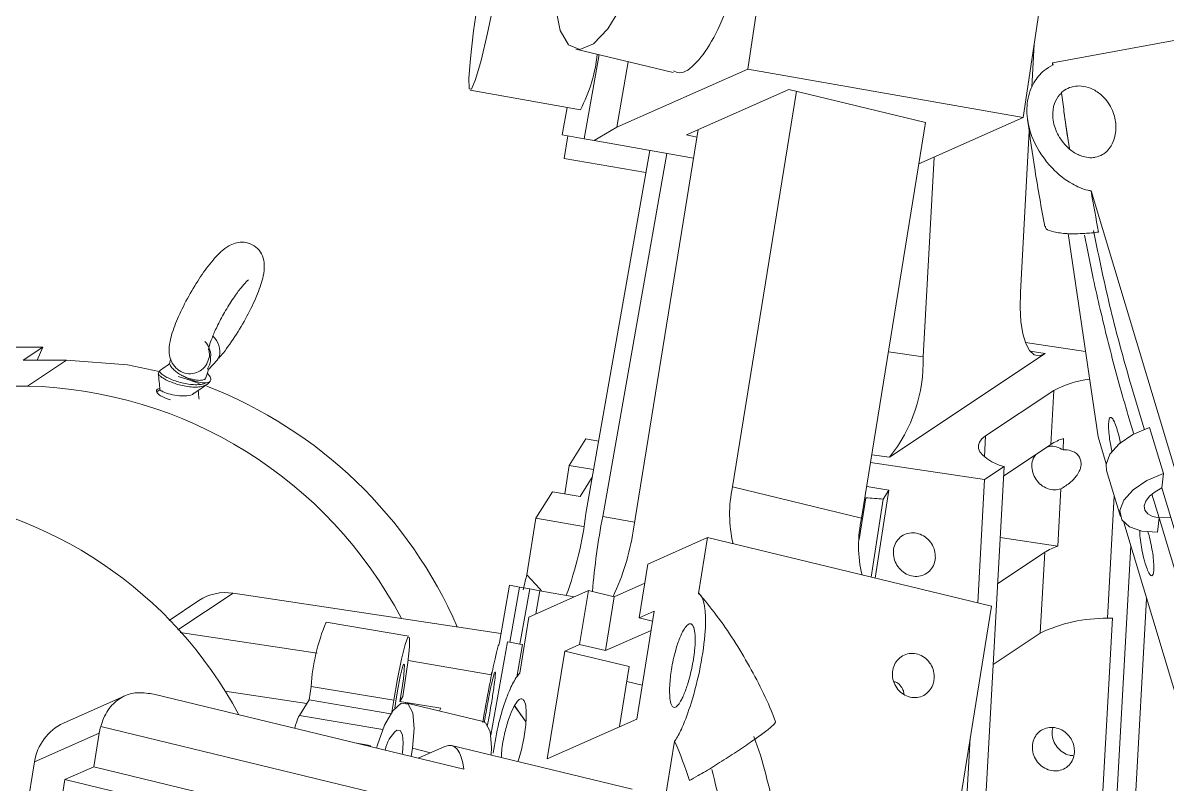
# Model space of a CAD drawing. Header units: millimetres. Extents: x 0 to 1189, y 0 to 841.
# Drawn here: x 925.43 to 933.61, y 546.63 to 552.07 of the extents above; entities that cross this region are included whole.
import ezdxf

# ---------------------------------------------------------------- set-up
doc = ezdxf.new("R2010")
doc.units = ezdxf.units.MM
doc.layers.get('0').update_dxf_attribs({"lineweight": 18})

msp = doc.modelspace()

# ---------------------------------------------------------------- linework, layer by layer
at = {"color": 7, "linetype": 'Continuous', "lineweight": 15}
for p, q in [((932.7875, 551.7818), (934.9361, 552.1789)), ((929.3833, 551.8811), (930.0765, 551.7133)), ((932.6559, 551.9162), (932.6389, 551.61)), ((932.7875, 551.7818), (932.7858, 551.7651)), ((932.7914, 551.7688), (932.7875, 551.7818)), ((930.6113, 551.7383), (929.6755, 551.3225)), ((932.5773, 551.3917), (930.6113, 551.7383)), ((928.628, 551.5864), (929.4144, 551.4477)), ((930.9034, 551.5934), (930.1725, 551.2686)), ((930.9588, 551.58), (930.5014, 548.7539)), ((931.8806, 551.3569), (930.9034, 551.5934)), ((932.8512, 551.57), (932.8517, 551.568)), ((929.3192, 551.4645), (929.2834, 551.2677)), ((932.869, 551.4349), (932.8979, 551.2306)), ((931.8806, 551.3569), (931.4233, 548.5308)), ((931.8327, 551.0608), (932.5773, 551.3917)), ((929.2834, 551.2677), (929.4427, 551.2396)), ((929.6755, 551.3225), (929.5134, 551.2271)), ((930.2557, 551.3056), (929.7918, 548.4385)), ((930.1725, 551.2686), (930.2468, 551.2506)), ((932.6214, 551.2942), (932.5577, 550.1454)), ((929.2983, 551.0987), (929.3247, 551.2604)), ((929.5134, 551.2271), (929.4427, 551.2396)), ((930.2228, 551.1021), (929.5134, 551.2271)), ((932.8979, 551.2306), (932.8979, 551.2304)), ((929.9111, 551.157), (929.4538, 548.5639)), ((930.0314, 551.1358), (929.5741, 548.5427)), ((931.9418, 551.1093), (931.8626, 549.6817)), ((929.8833, 550.9996), (929.2983, 551.0987)), ((933.9719, 547.8432), (933.0621, 550.8684)), ((932.8993, 550.563), (933.1123, 549.1105)), ((923.8798, 549.7517), (925.5743, 549.7524)), ((925.5743, 549.7524), (925.4353, 549.6596)), ((925.5743, 549.7524), (925.5348, 549.6597)), ((932.5933, 549.785), (933.0229, 549.7203)), ((925.4353, 549.6596), (925.744, 549.6597)), ((925.466, 549.4743), (925.744, 549.6597)), ((926.7598, 549.5952), (926.8194, 549.6592)), ((926.8194, 549.6592), (926.8361, 549.6866)), ((931.6221, 548.9651), (932.7342, 549.707)), ((926.4086, 549.5825), (926.4007, 549.5657)), ((925.1573, 549.4742), (925.466, 549.4743)), ((933.444, 549.1618), (933.3418, 549.5016)), ((926.4119, 549.4478), (926.3893, 549.4324)), ((932.7959, 549.4419), (932.3093, 549.1174)), ((932.7959, 549.4419), (932.7745, 549.0569)), ((926.4778, 549.3774), (926.4868, 549.3748)), ((933.3257, 549.2718), (933.368, 549.1311)), ((933.4807, 549.1782), (933.5794, 548.8499)), ((929.3352, 548.9073), (929.4546, 549.096)), ((929.4546, 549.096), (929.545, 549.0807)), ((932.8621, 549.0179), (932.8666, 549.0999)), ((933.1699, 548.9189), (933.1123, 549.1105)), ((932.7745, 549.0569), (932.4368, 548.8316)), ((929.3352, 548.9073), (929.3034, 548.7037)), ((929.5092, 548.8778), (929.3352, 548.9073)), ((932.3015, 548.806), (931.4877, 548.9285)), ((932.4405, 548.8987), (932.163, 543.8937)), ((932.4405, 548.8987), (932.3015, 548.806)), ((929.4125, 548.6852), (929.4995, 548.8227)), ((933.1734, 548.8706), (933.2721, 548.5424)), ((933.569, 548.7461), (933.5794, 548.8499)), ((930.5014, 548.7539), (931.4233, 548.5308)), ((931.4598, 548.7564), (931.6179, 548.7296)), ((932.3015, 548.806), (932.2527, 547.9251)), ((932.8239, 548.3299), (932.8466, 548.7392)), ((933.9391, 547.5152), (933.569, 548.7461)), ((929.0964, 548.5298), (929.2158, 548.7185)), ((929.2158, 548.7185), (929.4125, 548.6852)), ((931.5781, 548.6667), (931.491, 548.1095)), ((931.6179, 548.7296), (931.5199, 548.1025)), ((931.6179, 548.7296), (931.5781, 548.6667)), ((929.0964, 548.5298), (929.0331, 548.125)), ((929.4372, 548.4721), (929.0964, 548.5298)), ((933.8032, 546.8129), (933.2958, 548.5002)), ((933.5374, 548.4294), (933.5477, 548.5333)), ((933.5477, 548.5333), (933.8685, 547.4666)), ((930.3231, 548.3921), (929.8974, 548.2029)), ((930.3231, 548.3921), (930.2584, 547.9921)), ((932.3513, 547.9013), (930.3231, 548.3921)), ((932.8239, 548.3299), (932.4124, 548.3919)), ((933.3462, 548.3328), (933.136, 544.5429)), ((932.3941, 548.0617), (932.7318, 548.2869)), ((932.7318, 548.2869), (932.6998, 547.7095)), ((929.8974, 548.2029), (929.8351, 547.8181)), ((928.8361, 547.6412), (928.9083, 548.0508)), ((928.9805, 548.0381), (928.9083, 548.0508)), ((928.9805, 548.0381), (928.911, 547.6442)), ((929.0527, 548.0254), (928.9805, 548.0381)), ((929.0527, 548.0254), (928.9832, 547.6314)), ((929.4716, 548.0137), (929.0458, 547.8245)), ((929.1249, 548.0126), (929.0527, 548.0254)), ((929.1249, 548.0126), (929.0956, 547.8466)), ((929.3714, 547.9692), (929.1249, 548.0126)), ((929.4716, 548.0137), (929.4093, 547.6289)), ((929.6559, 547.9691), (929.4716, 548.0137)), ((929.8753, 548.0665), (929.6559, 547.9691)), ((926.69, 547.9422), (926.4768, 547.7999)), ((926.9334, 547.9944), (928.8476, 547.7062)), ((929.6559, 547.9691), (929.5937, 547.5843)), ((933.4592, 547.9569), (933.2908, 544.9205)), ((929.817, 547.0959), (929.9415, 547.8654)), ((929.8351, 547.8181), (929.9415, 547.8654)), ((932.3513, 547.9013), (931.5879, 543.1838)), ((928.1887, 547.6866), (927.5987, 547.7865)), ((928.981, 547.4244), (929.0458, 547.8245)), ((929.9302, 547.7951), (929.8351, 547.8181)), ((930.2207, 547.759), (930.2203, 547.7567)), ((933.0339, 544.5441), (933.2154, 547.8165)), ((926.5569, 547.7138), (927.5347, 547.5666)), ((929.5937, 547.5843), (929.9195, 547.7291)), ((932.6998, 547.7095), (932.3621, 547.4842)), ((928.893, 547.6474), (928.7753, 546.9796)), ((928.893, 547.6474), (928.911, 547.6442)), ((928.911, 547.6442), (928.9832, 547.6314)), ((928.9601, 547.3949), (929.0013, 547.6283)), ((928.9832, 547.6314), (929.0013, 547.6283)), ((929.3029, 547.5816), (929.4093, 547.6289)), ((929.4093, 547.6289), (929.5937, 547.5843)), ((928.1836, 547.5127), (928.7809, 547.4115)), ((929.3029, 547.5816), (929.1783, 546.812)), ((929.7638, 547.4701), (929.3029, 547.5816)), ((928.7764, 547.4123), (928.7825, 547.4327)), ((928.794, 547.4027), (928.8017, 547.4272)), ((929.6944, 547.0414), (929.7638, 547.4701)), ((928.1617, 547.3551), (928.1465, 547.2578)), ((928.794, 547.4027), (928.7936, 547.4003)), ((929.7467, 547.3646), (929.8562, 547.3381)), ((926.3687, 547.2729), (928.5812, 546.7374)), ((927.4769, 547.2319), (927.4921, 547.3292)), ((928.0821, 547.2293), (927.4921, 547.3292)), ((926.16, 547.2608), (925.7228, 547.0665)), ((927.4072, 547.1218), (927.4769, 547.2319)), ((928.0605, 547.1331), (927.4769, 547.2319)), ((928.069, 547.1456), (928.0821, 547.2293)), ((928.1465, 547.2578), (928.1239, 547.2221)), ((928.1239, 547.2221), (928.4189, 547.1722)), ((928.7197, 547.0783), (928.1666, 547.2122)), ((928.9433, 547.1914), (928.943, 547.1891)), ((928.9433, 547.1914), (929.0252, 547.0764)), ((928.4074, 547.1539), (928.4189, 547.1722)), ((929.8574, 546.1057), (925.9883, 547.0422)), ((929.1783, 546.812), (929.817, 547.0959)), ((925.9777, 546.9952), (925.5165, 546.7902)), ((925.9388, 546.7543), (925.9777, 546.9952)), ((930.0876, 546.9366), (929.5137, 543.39)), ((930.7001, 546.8376), (930.6538, 546.9717)), ((932.1992, 546.9616), (932.0398, 544.0859)), ((927.9122, 546.9064), (927.8044, 546.9254)), ((927.9155, 546.8985), (927.9122, 546.9064)), ((928.205, 546.8285), (928.2144, 546.8865)), ((928.4472, 546.9007), (928.2566, 546.816)), ((929.7856, 546.5943), (928.495, 546.9067)), ((925.2363, 545.0587), (925.5165, 546.7902)), ((925.733, 546.6628), (925.9388, 546.7543)), ((925.9388, 546.7543), (927.6126, 546.3492)), ((925.733, 546.6628), (925.4917, 545.1722)), ((925.733, 546.6628), (926.2333, 546.5417))]:
    msp.add_line(p, q, dxfattribs=at)
at = {"color": 8, "linetype": 'Continuous', "lineweight": 15}
for p, q in [((929.4427, 551.2396), (929.5481, 551.8412)), ((929.7568, 551.7907), (929.6755, 551.3225)), ((932.8979, 551.2304), (932.9078, 551.1711)), ((931.6156, 549.7189), (931.8626, 549.6817)), ((932.6268, 549.7231), (932.7342, 549.707)), ((932.3093, 549.1174), (932.3011, 548.9682)), ((931.6221, 548.9651), (931.4967, 548.984)), ((931.4524, 548.6751), (931.406, 548.3784)), ((933.2276, 548.6904), (933.179, 547.8151)), ((933.497, 548.702), (933.5477, 548.5333)), ((929.5741, 548.5427), (929.8021, 548.5025)), ((926.9334, 547.9944), (926.5403, 547.7322)), ((927.4602, 547.2056), (926.8751, 547.2937)), ((927.4072, 547.1218), (928.0031, 547.0209)), ((928.3445, 546.855), (928.2144, 546.8865))]:
    msp.add_line(p, q, dxfattribs=at)
at = {"color": 7, "linetype": 'Continuous', "lineweight": 15}
for points in [[(932.5773, 551.3917), (933.2837, 556.1039), (933.8387, 559.8064)], [(930.6113, 551.7383), (931.021, 554.4715), (931.343, 556.6189)], [(929.3954, 553.2157), (929.4705, 553.4058), (929.5726, 553.602), (929.6781, 553.7425), (929.7792, 553.8172), (929.8684, 553.8203), (929.939, 553.7517), (929.9859, 553.6164), (930.0055, 553.4245), (929.9964, 553.1903), (929.9593, 552.931), (929.8969, 552.666), (929.8139, 552.4148), (929.7164, 552.1961), (929.6116, 552.0262), (929.5074, 551.9176), (929.4113, 551.8783), (929.3307, 551.9114), (929.2714, 552.0143), (929.2378, 552.1794), (929.2325, 552.3945), (929.2542, 552.6326)], [(928.6922, 552.2858), (928.6868, 552.2514), (928.6524, 552.0119), (928.629, 551.8139), (928.6184, 551.6721), (928.6214, 551.597), (928.6378, 551.5941), (928.6663, 551.6637), (928.7049, 551.8005), (928.7507, 551.9946), (928.8002, 552.2314), (928.8498, 552.4934), (928.8893, 552.7209)], [(932.7342, 549.707), (932.6941, 549.6909), (932.6568, 549.6977), (932.6237, 549.727), (932.5961, 549.7778), (932.575, 549.848), (932.5613, 549.935), (932.5554, 550.0354), (932.5577, 550.1454)], [(925.744, 549.6597), (926.1799, 549.6249), (926.4065, 549.579)], [(926.5416, 549.5424), (926.6114, 549.5207), (926.6924, 549.4931)], [(933.4807, 549.1782), (933.3617, 549.1278), (933.2637, 549.0622), (933.1972, 548.9884), (933.1694, 548.9143), (933.1734, 548.8706)], [(932.3093, 549.1174), (932.2831, 549.0963), (932.2657, 549.0741), (932.2576, 549.0512), (932.2587, 549.0276), (932.269, 549.0037), (932.2884, 548.9798), (932.3167, 548.9561), (932.3536, 548.9329)], [(933.5794, 548.8499), (933.4604, 548.7996), (933.3624, 548.734), (933.2959, 548.6602), (933.2681, 548.586), (933.2819, 548.5196), (933.3359, 548.468), (933.4242, 548.4369), (933.5374, 548.4294)], [(933.5477, 548.5333), (933.5018, 548.5432), (933.4674, 548.5617), (933.447, 548.5873), (933.4422, 548.6182), (933.4535, 548.6521), (933.4798, 548.6864), (933.5193, 548.7185), (933.569, 548.7461)], [(929.0331, 548.125), (929.124, 548.0263), (929.138, 548.0103)], [(928.0821, 547.2293), (928.1084, 547.3831), (928.1368, 547.5231), (928.1629, 547.6279), (928.1828, 547.6816), (928.1934, 547.676), (928.1931, 547.612), (928.1819, 547.4994), (928.1617, 547.3551)], [(928.1239, 547.2221), (928.1385, 547.3032), (928.1502, 547.3823), (928.157, 547.4459), (928.1578, 547.4829), (928.1523, 547.4869), (928.1416, 547.4573), (928.1275, 547.3991), (928.1124, 547.3225), (928.0989, 547.2406), (928.0899, 547.1723)], [(928.2144, 546.8865), (928.2274, 547.029), (928.2169, 547.1401), (928.1843, 547.2031), (928.1348, 547.2082), (928.0757, 547.1548), (928.0162, 547.0509), (927.9652, 546.9124), (927.9583, 546.8882)], [(928.778, 546.8382), (928.7806, 546.8951), (928.77, 547.0062), (928.7375, 547.0692), (928.7197, 547.0783)], [(928.1036, 547.0158), (928.1284, 547.0132), (928.1447, 546.9818), (928.15, 546.9262), (928.1435, 546.855), (928.1415, 546.8438)], [(928.5812, 546.7374), (928.5739, 546.7833), (928.5635, 546.8228), (928.5501, 546.8553), (928.534, 546.8803), (928.5154, 546.8976), (928.4946, 546.9068), (928.4717, 546.9078), (928.4472, 546.9007)]]:
    msp.add_lwpolyline(points, dxfattribs=at)
at = {"color": 8, "linetype": 'Continuous', "lineweight": 15}
for points in [[(926.7467, 549.6327), (926.7644, 549.6843), (926.7629, 549.7312)], [(933.5477, 548.5333), (933.6297, 548.5359), (933.6321, 548.5362)]]:
    msp.add_lwpolyline(points, dxfattribs=at)
at = {"color": 7, "linetype": 'Continuous', "lineweight": 15}
for centre, radius, start, end in [((928.4868, 551.9451), 1.0525, 331.79745, 354.51753), ((946.5629, 553.2744), 13.8169, 187.09406, 187.65074), ((947.123, 553.349), 14.382, 187.64836, 188.47049), ((945.2596, 552.9673), 12.3768, 189.76356, 191.1524), ((930.7676, 549.6506), 1.0955, 321.26216, 1.62735), ((925.3858, 546.3671), 3.1082, 27.72636, 88.52205), ((926.7416, 549.5343), 0.0378, 272.30525, 335.10377), ((925.5805, 546.47), 3.2217, 23.47245, 68.7695), ((933.1453, 548.794), 0.7362, 97.31175, 118.34107), ((932.9899, 548.7154), 0.4037, 107.77383, 122.23641), ((932.5524, 549.3106), 0.4268, 242.24765, 254.80702), ((931.402, 548.5591), 0.9214, 167.79226, 193.23608), ((924.3251, 545.7131), 3.0028, 28.07364, 84.05289), ((931.4066, 547.0378), 1.6379, 83.9879, 88.39765), ((926.9821, 548.848), 2.4879, 339.56625, 353.44374), ((934.6308, 547.5768), 5.1481, 169.18656, 175.21079), ((932.2801, 548.3356), 0.8787, 167.16256, 193.86578), ((928.1355, 548.6908), 1.6753, 334.55064, 351.33907), ((932.9465, 547.9468), 0.4022, 107.74451, 122.2629), ((926.8788, 547.6556), 0.3432, 80.85464, 123.37723), ((928.8501, 547.2538), 1.3601, 156.93955, 176.81904), ((933.1664, 546.7325), 1.0827, 89.33409, 115.53151), ((933.246, 546.5655), 1.2514, 91.40232, 93.06783), ((926.579, 545.3776), 2.9783, 34.77761, 37.46246), ((927.8215, 546.921), 0.4603, 154.13889, 166.36223), ((925.873, 546.7391), 0.3602, 114.65154, 171.84636), ((926.368, 546.9322), 0.3953, 163.84472, 170.82842), ((928.2661, 546.8254), 0.2503, 130.48219, 169.01506), ((927.8991, 545.9541), 2.3989, 17.00908, 24.17658)]:
    msp.add_arc(centre, radius, start, end, dxfattribs=at)
at = {"color": 8, "linetype": 'Continuous', "lineweight": 15}
for centre, radius, start, end in [((926.6942, 549.7195), 0.1457, 346.97165, 49.22991), ((926.6257, 549.7003), 0.1386, 236.60778, 330.77935)]:
    msp.add_arc(centre, radius, start, end, dxfattribs=at)
at = {"color": 7, "linetype": 'Continuous', "lineweight": 15}
for points, knots in [([(930.0799, 551.7266), (930.0939, 551.7198), (930.1424, 551.6962), (930.2445, 551.7735), (930.3686, 551.9487), (930.4817, 552.2148), (930.5696, 552.5337), (930.6228, 552.8718), (930.6354, 553.191), (930.6053, 553.4519), (930.5406, 553.6313), (930.4751, 553.6624), (930.444, 553.6771)], [0, 0, 0, 0, 0.097336, 0.335319, 0.573207, 0.811257, 1.049664, 1.288463, 1.527509, 1.766527, 2.005254, 2.220672, 2.220672, 2.220672, 2.220672]), ([(933.0621, 550.8684), (933.0547, 550.8699), (933.0076, 550.879), (932.9043, 550.9238), (932.7607, 551.0414), (932.6375, 551.2265), (932.5906, 551.4298), (932.6177, 551.5701), (932.6637, 551.6608), (932.7126, 551.7222), (932.7692, 551.7557), (932.7914, 551.7688)], [0, 0, 0, 0, 0.020258, 0.129362, 0.302509, 0.544447, 0.787894, 0.947871, 0.993551, 1.108383, 1.182363, 1.182363, 1.182363, 1.182363]), ([(932.9865, 551.1201), (933.0003, 551.1154), (933.0303, 551.1054), (933.0672, 551.1042), (933.1065, 551.1098), (933.1452, 551.1245), (933.1916, 551.1634), (933.2304, 551.2298), (933.2456, 551.3232), (933.2256, 551.4332), (933.1703, 551.5262), (933.0955, 551.5864), (933.0286, 551.6137), (932.9651, 551.6201), (932.9081, 551.6083), (932.8715, 551.5878), (932.855, 551.5733), (932.8512, 551.57)], [0, 0, 0, 0, 0.0406393, 0.0876709, 0.0994957, 0.1515576, 0.2032841, 0.2814181, 0.3939383, 0.5096464, 0.6415629, 0.7222385, 0.7865475, 0.8408674, 0.8953363, 0.9467295, 0.9622989, 0.9622989, 0.9622989, 0.9622989]), ([(932.8517, 551.568), (932.8478, 551.5643), (932.8251, 551.5425), (932.7942, 551.488), (932.782, 551.3948), (932.8093, 551.2874), (932.8715, 551.1956), (932.9374, 551.1419), (932.9757, 551.1249), (932.9865, 551.1201)], [0, 0, 0, 0, 0.0162058, 0.0931836, 0.1890871, 0.3101316, 0.4323304, 0.5137023, 0.5457126, 0.5457126, 0.5457126, 0.5457126]), ([(932.6091, 551.3789), (932.6259, 551.2566), (932.6606, 551.0046), (932.7073, 550.7468), (932.7314, 550.6141)], [0, 0, 0, 0, 0.3759363, 0.7746618, 0.7746618, 0.7746618, 0.7746618]), ([(932.7368, 550.615), (932.7372, 550.6089), (932.7385, 550.592), (932.7919, 550.5728), (932.8868, 550.5609), (933.0026, 550.5615), (933.0829, 550.5699), (933.1166, 550.5734)], [0, 0, 0, 0, 0.0522345, 0.1454775, 0.2396025, 0.3323895, 0.3994195, 0.3994195, 0.3994195, 0.3994195]), ([(933.0144, 550.5527), (933.0334, 550.458), (933.0826, 550.213), (933.1727, 549.8253), (933.2596, 549.4954), (933.312, 549.318), (933.3257, 549.2718)], [0, 0, 0, 0, 0.275479, 0.712068, 1.160643, 1.318699, 1.318699, 1.318699, 1.318699]), ([(933.3418, 549.5016), (933.2943, 549.6699), (933.1987, 550.0087), (933.1193, 550.3927), (933.0793, 550.5859)], [0, 0, 0, 0, 0.554421, 1.116023, 1.116023, 1.116023, 1.116023]), ([(926.8321, 549.674), (926.8429, 549.6863), (926.8839, 549.733), (926.958, 549.8402), (927.0449, 549.9906), (927.1135, 550.1378), (927.1499, 550.2497), (927.1608, 550.3304), (927.1488, 550.4007), (927.1127, 550.458), (927.0586, 550.4944), (926.999, 550.5054), (926.9448, 550.4963), (926.8944, 550.4725), (926.8347, 550.4256), (926.7601, 550.3407), (926.6684, 550.2074), (926.585, 550.0611), (926.5177, 549.9146), (926.4826, 549.8033), (926.4733, 549.7226), (926.4886, 549.653), (926.5181, 549.6081), (926.5424, 549.5899), (926.5496, 549.5845)], [0, 0, 0, 0, 0.053702, 0.20316, 0.345231, 0.486181, 0.633235, 0.733771, 0.805347, 0.86607, 0.925595, 0.983354, 1.034922, 1.09177, 1.17652, 1.329428, 1.464579, 1.606239, 1.747286, 1.894953, 1.998949, 2.063595, 2.123615, 2.14923, 2.14923, 2.14923, 2.14923]), ([(926.7572, 549.7312), (926.7572, 549.7309), (926.7572, 549.729), (926.7581, 549.7394), (926.7649, 549.766), (926.7836, 549.8202), (926.8196, 549.9016), (926.8731, 550.0028), (926.9342, 550.1012), (926.9895, 550.1764), (927.0256, 550.2176), (927.0442, 550.2333), (927.0436, 550.2329), (927.0434, 550.2327)], [0, 0, 0, 0, 0.0045667, 0.0360188, 0.0788376, 0.1373003, 0.2108011, 0.294106, 0.381441, 0.4589405, 0.5229364, 0.5671475, 0.5849278, 0.5849278, 0.5849278, 0.5849278]), ([(926.7731, 549.6832), (926.7734, 549.6851), (926.7771, 549.7034), (926.7652, 549.7422), (926.7484, 549.7795), (926.7335, 549.7924), (926.7327, 549.7931)], [0, 0, 0, 0, 0.0065757, 0.0653696, 0.1176102, 0.1206872, 0.1206872, 0.1206872, 0.1206872]), ([(926.4821, 549.6333), (926.4743, 549.628), (926.4504, 549.6117), (926.427, 549.5959), (926.4112, 549.5852)], [0, 0, 0, 0, 0.02807128, 0.08568998, 0.08568998, 0.08568998, 0.08568998]), ([(926.5683, 549.5505), (926.566, 549.5518), (926.5513, 549.5596), (926.5267, 549.5758), (926.5046, 549.5956), (926.4879, 549.6161), (926.4784, 549.634), (926.4823, 549.6432), (926.4838, 549.6466)], [0, 0, 0, 0, 0.0053836, 0.0347412, 0.0631245, 0.0803655, 0.1160519, 0.136618, 0.136618, 0.136618, 0.136618]), ([(926.4891, 549.6678), (926.4889, 549.6671), (926.4875, 549.6623), (926.4841, 549.6542), (926.4813, 549.6474)], [0, 0, 0, 0, 0.00354496, 0.02180897, 0.02180897, 0.02180897, 0.02180897]), ([(926.7516, 549.596), (926.7518, 549.5964), (926.7615, 549.6145), (926.7744, 549.6435), (926.7719, 549.6735), (926.7711, 549.6832)], [0, 0, 0, 0, 0.00109836, 0.06208385, 0.0909009, 0.0909009, 0.0909009, 0.0909009]), ([(926.4012, 549.5654), (926.4009, 549.5653), (926.3977, 549.5634), (926.403, 549.5551), (926.4177, 549.5405), (926.4449, 549.523), (926.4814, 549.5058), (926.525, 549.4892), (926.5729, 549.4761), (926.6221, 549.4683), (926.669, 549.4656), (926.7105, 549.4703), (926.7533, 549.4846), (926.7672, 549.5054), (926.7759, 549.5184)], [0, 0, 0, 0, 0.0034031, 0.0396245, 0.0751945, 0.1107667, 0.146991, 0.1824517, 0.218137, 0.254347, 0.2897205, 0.325512, 0.3617003, 0.4221829, 0.4221829, 0.4221829, 0.4221829]), ([(926.4002, 549.5627), (926.4021, 549.5437), (926.4059, 549.5056), (926.4096, 549.4667), (926.4115, 549.4472)], [0, 0, 0, 0, 0.0580487, 0.116028, 0.116028, 0.116028, 0.116028]), ([(926.4095, 549.5821), (926.409, 549.5799), (926.4078, 549.575), (926.4207, 549.5617), (926.4443, 549.5446), (926.4785, 549.5273), (926.5205, 549.5105), (926.5675, 549.496), (926.6167, 549.4867), (926.6644, 549.4827), (926.7085, 549.4848), (926.7315, 549.4926), (926.7431, 549.4965)], [0, 0, 0, 0, 0.0307763, 0.0678554, 0.104333, 0.1417214, 0.1787027, 0.21525, 0.2526643, 0.2895374, 0.3261764, 0.364115, 0.364115, 0.364115, 0.364115]), ([(926.7315, 549.5188), (926.7405, 549.5384), (926.7527, 549.5651), (926.7563, 549.5894), (926.7573, 549.5959)], [0, 0, 0, 0, 0.05994889, 0.08165294, 0.08165294, 0.08165294, 0.08165294]), ([(926.7759, 549.5184), (926.7745, 549.5278), (926.7725, 549.5419), (926.7554, 549.5596), (926.7496, 549.5655)], [0, 0, 0, 0, 0.03662697, 0.05525188, 0.05525188, 0.05525188, 0.05525188]), ([(926.7595, 549.5953), (926.7586, 549.5954), (926.7575, 549.5956), (926.7527, 549.596), (926.7517, 549.596), (926.7516, 549.596)], [0, 0, 0, 0, 0.006299193, 0.007736499, 0.007864227, 0.007864227, 0.007864227, 0.007864227]), ([(926.7365, 549.5322), (926.7365, 549.5316), (926.7362, 549.5247), (926.722, 549.5176), (926.694, 549.5131), (926.6536, 549.5183), (926.6094, 549.5309), (926.581, 549.5445), (926.5683, 549.5505)], [0, 0, 0, 0, 0.003249, 0.0385757, 0.0747419, 0.1120308, 0.1501779, 0.1809974, 0.1809974, 0.1809974, 0.1809974]), ([(926.5683, 549.5505), (926.5805, 549.5437), (926.6082, 549.5282), (926.6551, 549.5099), (926.7039, 549.4975), (926.7298, 549.4969), (926.7431, 549.4965)], [0, 0, 0, 0, 0.038132, 0.0862115, 0.1343004, 0.185173, 0.185173, 0.185173, 0.185173]), ([(926.6552, 549.4231), (926.6709, 549.4338), (926.7024, 549.4553), (926.7344, 549.4769), (926.7504, 549.4878)], [0, 0, 0, 0, 0.0574862, 0.1150014, 0.1150014, 0.1150014, 0.1150014]), ([(926.4105, 549.4576), (926.4043, 549.4556), (926.39, 549.451), (926.3843, 549.4385), (926.3917, 549.4227), (926.4142, 549.4052), (926.4448, 549.3895), (926.4684, 549.3809), (926.4778, 549.3774)], [0, 0, 0, 0, 0.0201326, 0.0467315, 0.0733563, 0.1005231, 0.1283983, 0.146742, 0.146742, 0.146742, 0.146742]), ([(926.4115, 549.4473), (926.4146, 549.4443), (926.4207, 549.4382), (926.4688, 549.419), (926.5347, 549.4036), (926.6012, 549.4031), (926.6454, 549.4109), (926.6544, 549.4232), (926.6548, 549.4237)], [0, 0, 0, 0, 0.0507745, 0.1015497, 0.1518338, 0.2024446, 0.2533616, 0.2558167, 0.2558167, 0.2558167, 0.2558167]), ([(926.6908, 549.3796), (926.6895, 549.3923), (926.6874, 549.4135), (926.6854, 549.4346), (926.6845, 549.4431)], [0, 0, 0, 0, 0.03801798, 0.06382173, 0.06382173, 0.06382173, 0.06382173]), ([(933.2722, 549.0633), (933.2712, 549.0694), (933.2665, 549.0975), (933.2542, 549.1462), (933.2374, 549.1999), (933.2203, 549.2371), (933.2053, 549.2536), (933.194, 549.2476), (933.1877, 549.2198), (933.1871, 549.1731), (933.1923, 549.1133), (933.2012, 549.0529), (933.2095, 549.0167), (933.2128, 549.002)], [0, 0, 0, 0, 0.0127472, 0.0588507, 0.1049479, 0.1510465, 0.1971481, 0.2432465, 0.2893447, 0.3354497, 0.3815428, 0.4276482, 0.4593627, 0.4593627, 0.4593627, 0.4593627]), ([(932.667, 548.9852), (932.6607, 548.9763), (932.6449, 548.9539), (932.6371, 548.9077), (932.6435, 548.855), (932.6668, 548.8057), (932.7038, 548.7656), (932.7505, 548.7394), (932.8007, 548.7291), (932.8318, 548.7359), (932.8466, 548.7392)], [0, 0, 0, 0, 0.0341401, 0.0860502, 0.1378081, 0.1895682, 0.2414895, 0.2936573, 0.3460562, 0.3935406, 0.3935406, 0.3935406, 0.3935406]), ([(932.8621, 549.0179), (932.8464, 549.026), (932.8149, 549.042), (932.7733, 549.0472), (932.7523, 549.0403), (932.747, 549.0386)], [0, 0, 0, 0, 0.0517066, 0.1034086, 0.1207878, 0.1207878, 0.1207878, 0.1207878]), ([(932.8621, 549.0179), (932.8721, 549.0182), (932.8983, 549.0188), (932.9373, 549.0082), (932.9697, 548.9824), (932.9862, 548.9545), (932.9923, 548.9243), (932.9894, 548.8939), (932.9777, 548.8609), (932.9534, 548.8227), (932.9055, 548.7758), (932.8696, 548.7534), (932.8466, 548.7392)], [0, 0, 0, 0, 0.0419143, 0.1096813, 0.1488493, 0.1791065, 0.203423, 0.2278066, 0.2507771, 0.2837908, 0.3345724, 0.4242635, 0.4242635, 0.4242635, 0.4242635]), ([(931.95, 548.2475), (931.9493, 548.265), (931.9479, 548.3002), (931.9246, 548.3501), (931.8885, 548.3909), (931.8422, 548.4181), (931.7912, 548.4286), (931.7411, 548.4212), (931.6978, 548.3967), (931.666, 548.358), (931.6493, 548.3094), (931.6496, 548.2563), (931.6669, 548.2047), (931.6993, 548.1606), (931.743, 548.1287), (931.7931, 548.1128), (931.8441, 548.1146), (931.8901, 548.134), (931.9258, 548.1686), (931.9454, 548.2089), (931.9487, 548.2367), (931.95, 548.2475)], [0, 0, 0, 0, 0.0514743, 0.1029588, 0.1544267, 0.2058928, 0.2573515, 0.3088151, 0.3602752, 0.4117386, 0.4632088, 0.5146892, 0.5661636, 0.6176338, 0.6691052, 0.7205682, 0.7720261, 0.8234872, 0.8749494, 0.9264157, 0.9586308, 0.9586308, 0.9586308, 0.9586308]), ([(933.4103, 548.4451), (933.4102, 548.441), (933.4097, 548.4221), (933.4145, 548.3738), (933.4245, 548.3082), (933.4371, 548.2497), (933.446, 548.2186), (933.4494, 548.2066)], [0, 0, 0, 0, 0.0171857, 0.0792847, 0.1413788, 0.2034745, 0.2423471, 0.2423471, 0.2423471, 0.2423471]), ([(933.4494, 548.2066), (933.455, 548.1894), (933.4664, 548.1549), (933.483, 548.1245), (933.497, 548.1147), (933.5068, 548.1278), (933.5114, 548.1619), (933.5103, 548.2133), (933.5034, 548.2764), (933.4917, 548.3431), (933.4792, 548.3981), (933.4707, 548.4234), (933.468, 548.4317)], [0, 0, 0, 0, 0.0447571, 0.089519, 0.1342794, 0.1790398, 0.223801, 0.2685593, 0.3133209, 0.3580848, 0.4028431, 0.4247304, 0.4247304, 0.4247304, 0.4247304]), ([(929.0063, 548.0185), (929.0112, 548.0402), (929.0209, 548.0841), (929.029, 548.1112), (929.0331, 548.125)], [0, 0, 0, 0, 0.0543122, 0.1098104, 0.1098104, 0.1098104, 0.1098104]), ([(930.0876, 546.9366), (930.0905, 546.9407), (930.1091, 546.9674), (930.1518, 547.0522), (930.2154, 547.2291), (930.2762, 547.4703), (930.3093, 547.7036), (930.3096, 547.8431), (930.2989, 547.9231), (930.2849, 547.9709), (930.2659, 547.9861), (930.2584, 547.9921)], [0, 0, 0, 0, 0.018926, 0.120842, 0.282585, 0.508597, 0.736004, 0.885451, 0.928119, 1.035391, 1.104498, 1.104498, 1.104498, 1.104498]), ([(930.8088, 547.0717), (930.8083, 547.0732), (930.7603, 547.2122), (930.6281, 547.4755), (930.437, 547.7795), (930.3024, 547.9436), (930.2598, 547.9955)], [0, 0, 0, 0, 0.004615, 0.440862, 0.877562, 1.079694, 1.079694, 1.079694, 1.079694]), ([(930.1353, 547.2316), (930.1283, 547.2194), (930.1141, 547.1949), (930.0934, 547.1774), (930.0766, 547.179), (930.0623, 547.1993), (930.0517, 547.2495), (930.051, 547.3365), (930.0639, 547.4554), (930.0895, 547.5744), (930.1217, 547.6713), (930.1501, 547.7313), (930.1758, 547.7668), (930.1978, 547.7794), (930.2124, 547.7731), (930.2186, 547.7626), (930.2207, 547.759)], [0, 0, 0, 0, 0.0394721, 0.0791966, 0.1152511, 0.1512206, 0.2089253, 0.2926665, 0.3792003, 0.4817088, 0.5494561, 0.6023118, 0.6459862, 0.6898297, 0.7300195, 0.7505069, 0.7505069, 0.7505069, 0.7505069]), ([(930.2203, 547.7567), (930.2215, 547.7541), (930.2285, 547.7392), (930.2362, 547.6922), (930.2338, 547.5975), (930.2154, 547.4733), (930.1848, 547.3533), (930.1556, 547.2724), (930.1398, 547.2406), (930.1353, 547.2316)], [0, 0, 0, 0, 0.0160796, 0.0924406, 0.1875784, 0.3076475, 0.4288673, 0.5095799, 0.5413304, 0.5413304, 0.5413304, 0.5413304]), ([(928.7171, 547.0702), (928.7324, 547.1573), (928.7581, 547.3037), (928.789, 547.4543), (928.8098, 547.547), (928.8242, 547.6058), (928.8328, 547.6313), (928.8361, 547.6412)], [0, 0, 0, 0, 0.2181151, 0.3663721, 0.4086964, 0.5151125, 0.583665, 0.583665, 0.583665, 0.583665]), ([(931.9401, 547.371), (931.9413, 547.3887), (931.9436, 547.4241), (931.9257, 547.4763), (931.8939, 547.5204), (931.8504, 547.5518), (931.8004, 547.5667), (931.7496, 547.5636), (931.7036, 547.5429), (931.6677, 547.5068), (931.6458, 547.4594), (931.6405, 547.406), (931.6524, 547.3528), (931.68, 547.3056), (931.7204, 547.2698), (931.7689, 547.2495), (931.8201, 547.2468), (931.8682, 547.2622), (931.9076, 547.294), (931.9315, 547.3327), (931.9377, 547.3604), (931.9401, 547.371)], [0, 0, 0, 0, 0.051819, 0.1036298, 0.1554451, 0.2072572, 0.2590609, 0.3108627, 0.3626628, 0.414475, 0.4662816, 0.5181037, 0.5699172, 0.6217366, 0.673549, 0.7253517, 0.7771574, 0.8289572, 0.8807632, 0.9325743, 0.9650124, 0.9650124, 0.9650124, 0.9650124]), ([(928.8054, 547.4315), (928.8057, 547.4319), (928.8076, 547.4345), (928.8076, 547.4198), (928.805, 547.3856), (928.7967, 547.3194), (928.7809, 547.2163), (928.7639, 547.1162), (928.7526, 547.059), (928.7497, 547.0445)], [0, 0, 0, 0, 0.0090959, 0.0532082, 0.0985146, 0.163645, 0.2499055, 0.3577416, 0.3940608, 0.3940608, 0.3940608, 0.3940608]), ([(928.7936, 547.4003), (928.7927, 547.3969), (928.7875, 547.3773), (928.7749, 547.3222), (928.7545, 547.2197), (928.7377, 547.1285), (928.7299, 547.0784), (928.7287, 547.0713)], [0, 0, 0, 0, 0.0164711, 0.0946833, 0.1921398, 0.3151204, 0.3354563, 0.3354563, 0.3354563, 0.3354563]), ([(928.7923, 546.8528), (928.8039, 546.9258), (928.8247, 547.0565), (928.8701, 547.2034), (928.9102, 547.306), (928.9431, 547.3746), (928.9704, 547.4104), (928.981, 547.4244)], [0, 0, 0, 0, 0.2060855, 0.3690067, 0.4155229, 0.5324609, 0.6077988, 0.6077988, 0.6077988, 0.6077988]), ([(931.7255, 547.2708), (931.7246, 547.2796), (931.7224, 547.3013), (931.7047, 547.3329), (931.6791, 547.3569), (931.66, 547.3614), (931.6529, 547.363)], [0, 0, 0, 0, 0.0210701, 0.0518354, 0.0991624, 0.126463, 0.126463, 0.126463, 0.126463]), ([(926.3687, 547.2729), (926.3316, 547.2789), (926.2576, 547.2908), (926.1595, 547.267), (926.0735, 547.2092), (926.0163, 547.1259), (925.9949, 547.0621), (925.9883, 547.0422)], [0, 0, 0, 0, 0.1029658, 0.2054194, 0.3201026, 0.4433203, 0.4992885, 0.4992885, 0.4992885, 0.4992885]), ([(928.943, 547.1891), (928.9406, 547.1849), (928.9273, 547.1609), (928.902, 547.0993), (928.8723, 546.9927), (928.8527, 546.8918), (928.8505, 546.8366), (928.8499, 546.8208)], [0, 0, 0, 0, 0.017289, 0.0994138, 0.2017309, 0.3308721, 0.3826799, 0.3826799, 0.3826799, 0.3826799]), ([(928.9433, 547.1914), (928.9511, 547.2036), (928.9665, 547.228), (928.9887, 547.2427), (929.0066, 547.2377), (929.021, 547.2121), (929.0299, 547.1573), (929.0277, 547.0623), (929.0085, 546.9385), (928.9861, 546.8402), (928.9694, 546.7959), (928.968, 546.7922)], [0, 0, 0, 0, 0.0449319, 0.0900379, 0.1324917, 0.1760946, 0.2387782, 0.3217885, 0.4255694, 0.5301557, 0.5397147, 0.5397147, 0.5397147, 0.5397147]), ([(930.8034, 547.0743), (930.8064, 547.0727), (930.8122, 547.0696), (930.7729, 547.0342), (930.7021, 546.9803), (930.6027, 546.9104), (930.4852, 546.832), (930.3639, 546.7551), (930.2616, 546.6934), (930.2133, 546.6669), (930.1931, 546.6558)], [0, 0, 0, 0, 0.0931387, 0.1862511, 0.2808432, 0.377987, 0.4774323, 0.577819, 0.6767822, 0.7482743, 0.7482743, 0.7482743, 0.7482743]), ([(932.9434, 546.8578), (932.9408, 546.8408), (932.9356, 546.8067), (932.9072, 546.7646), (932.8673, 546.7352), (932.8186, 546.7223), (932.7672, 546.7271), (932.7186, 546.7493), (932.6784, 546.7864), (932.6513, 546.834), (932.6402, 546.8869), (932.6464, 546.9389), (932.6691, 546.9843), (932.7057, 547.0181), (932.7522, 547.0364), (932.8034, 547.0372), (932.8535, 547.0202), (932.8969, 546.9874), (932.9283, 546.9426), (932.9432, 546.897), (932.9433, 546.8687), (932.9434, 546.8578)], [0, 0, 0, 0, 0.0513808, 0.1027611, 0.1541972, 0.205744, 0.2573872, 0.3090796, 0.3607527, 0.4123308, 0.4638057, 0.5151977, 0.5665503, 0.6179594, 0.6694682, 0.7210839, 0.7727647, 0.8244527, 0.8760753, 0.9275796, 0.9597276, 0.9597276, 0.9597276, 0.9597276]), ([(932.9322, 546.8345), (932.924, 546.8349), (932.8989, 546.8361), (932.8588, 546.8568), (932.8187, 546.893), (932.7921, 546.9407), (932.7804, 546.9902), (932.7859, 547.0206), (932.7884, 547.034)], [0, 0, 0, 0, 0.025772, 0.0785367, 0.1313038, 0.1840601, 0.2368288, 0.2786967, 0.2786967, 0.2786967, 0.2786967]), ([(930.8054, 545.4764), (930.8131, 545.5304), (930.8425, 545.7359), (930.8468, 546.1016), (930.7954, 546.5057), (930.7261, 546.7469), (930.7001, 546.8376)], [0, 0, 0, 0, 0.165668, 0.631394, 1.097036, 1.377275, 1.377275, 1.377275, 1.377275]), ([(930.3535, 546.7342), (930.4025, 546.5434), (930.5006, 546.1617), (930.465, 545.7764), (930.4473, 545.5838)], [0, 0, 0, 0, 0.581494, 1.162989, 1.162989, 1.162989, 1.162989])]:
    msp.add_open_spline(points, degree=3, knots=knots, dxfattribs=at)

doc.saveas('drawing.dxf')
